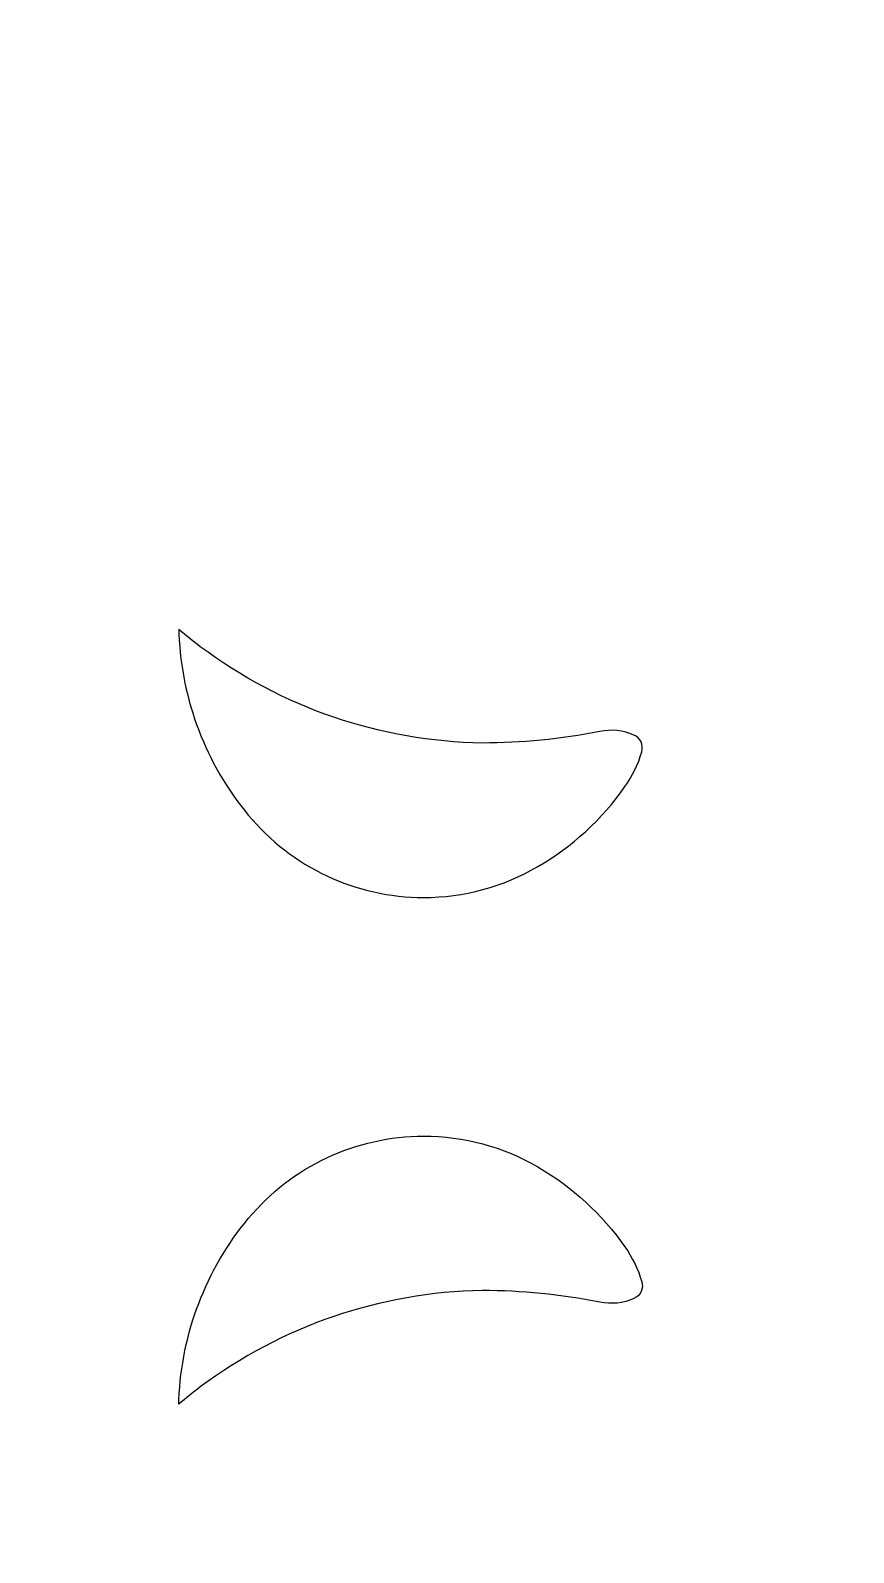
# Model space of a CAD drawing. Header units: centimetres. Extents: x -10.1 to 9, y -10.7 to 5.6.
# Drawn here: x 4.616 to 6.828, y -2.568 to 1.52 of the extents above; entities that cross this region are included whole.
import ezdxf

# ---------------------------------------------------------------- set-up
doc = ezdxf.new("R2010")
doc.units = ezdxf.units.CM
doc.header["$MEASUREMENT"] = 0

msp = doc.modelspace()

# ---------------------------------------------------------------- linework, layer by layer
at = {"color": 242}
for points, knots in [([(9.03907, -10.74215), (9.03907, -10.74215), (0.19334, -10.74215), (0.19334, -10.74215), (0.19334, -10.74215), (0.19334, -10.74215), (0.19334, 5.60715), (0.19334, 5.60715), (0.19334, 5.60715), (0.19334, 5.60715), (9.03907, 5.60715), (9.03907, 5.60715), (9.03907, 5.60715), (9.03907, 5.60715), (9.03907, -10.74215), (9.03907, -10.74215)], [0, 0, 0, 0, 0.2, 0.2, 0.2, 0.2, 0.4, 0.4, 0.4, 0.4, 0.6, 0.6, 0.6, 0.6, 1, 1, 1, 1]), ([(5.07261, -0.13494), (5.29161, -0.29884), (5.55657, -0.38943), (5.83005, -0.39369), (5.83005, -0.39369), (5.93606, -0.39369), (6.04175, -0.38321), (6.14571, -0.36244), (6.14571, -0.36244), (6.1766, -0.35626), (6.20872, -0.3597), (6.23763, -0.37223), (6.23763, -0.37223), (6.25504, -0.37977), (6.26403, -0.39916), (6.25869, -0.41732), (6.25869, -0.41732), (6.24881, -0.4507), (6.23359, -0.48232), (6.21352, -0.51078), (6.21352, -0.51078), (6.15196, -0.59844), (6.07206, -0.67172), (5.9795, -0.72565), (5.9795, -0.72565), (5.88639, -0.77984), (5.78056, -0.80843), (5.67281, -0.80843), (5.67281, -0.80843), (5.49066, -0.80844), (5.31785, -0.72723), (5.20156, -0.58702), (5.20156, -0.58702), (5.08774, -0.44989), (5.02227, -0.27894), (5.01527, -0.10088), (5.01527, -0.10088), (5.01511, -0.09685), (5.0149, -0.0928), (5.01459, -0.08883), (5.01459, -0.08883), (5.03352, -0.10473), (5.05285, -0.12012), (5.07261, -0.13494), (5.07261, -0.13494), (5.07261, -0.13494), (5.07261, -0.13494), (5.07261, -0.13494)], [0, 0, 0, 0, 0.0769231, 0.0769231, 0.0769231, 0.0769231, 0.1538462, 0.1538462, 0.1538462, 0.1538462, 0.2307692, 0.2307692, 0.2307692, 0.2307692, 0.3076923, 0.3076923, 0.3076923, 0.3076923, 0.3846154, 0.3846154, 0.3846154, 0.3846154, 0.4615385, 0.4615385, 0.4615385, 0.4615385, 0.5384615, 0.5384615, 0.5384615, 0.5384615, 0.6153846, 0.6153846, 0.6153846, 0.6153846, 0.6923077, 0.6923077, 0.6923077, 0.6923077, 0.7692308, 0.7692308, 0.7692308, 0.7692308, 0.8461538, 0.8461538, 0.8461538, 0.8461538, 1, 1, 1, 1]), ([(5.07261, -2.12279), (5.2915, -1.95892), (5.55672, -1.86829), (5.83005, -1.86395), (5.83005, -1.86395), (5.93602, -1.86395), (6.04175, -1.87442), (6.14571, -1.89522), (6.14571, -1.89522), (6.17662, -1.90142), (6.20872, -1.89802), (6.23763, -1.88543), (6.23763, -1.88543), (6.25504, -1.87786), (6.2641, -1.85855), (6.2587, -1.84034), (6.2587, -1.84034), (6.24881, -1.80694), (6.23359, -1.77532), (6.21352, -1.74681), (6.21352, -1.74681), (6.1519, -1.65921), (6.0721, -1.58592), (5.9795, -1.53206), (5.9795, -1.53206), (5.88637, -1.47781), (5.78062, -1.44927), (5.67281, -1.44927), (5.67281, -1.44927), (5.49056, -1.4493), (5.3179, -1.53033), (5.20156, -1.67065), (5.20156, -1.67065), (5.08771, -1.8079), (5.02225, -1.97869), (5.01527, -2.15686), (5.01527, -2.15686), (5.01511, -2.16088), (5.0149, -2.16487), (5.01459, -2.16887), (5.01459, -2.16887), (5.03349, -2.15293), (5.05283, -2.13756), (5.07261, -2.12279), (5.07261, -2.12279), (5.07261, -2.12279), (5.07261, -2.12279), (5.07261, -2.12279)], [0, 0, 0, 0, 0.0769231, 0.0769231, 0.0769231, 0.0769231, 0.1538462, 0.1538462, 0.1538462, 0.1538462, 0.2307692, 0.2307692, 0.2307692, 0.2307692, 0.3076923, 0.3076923, 0.3076923, 0.3076923, 0.3846154, 0.3846154, 0.3846154, 0.3846154, 0.4615385, 0.4615385, 0.4615385, 0.4615385, 0.5384615, 0.5384615, 0.5384615, 0.5384615, 0.6153846, 0.6153846, 0.6153846, 0.6153846, 0.6923077, 0.6923077, 0.6923077, 0.6923077, 0.7692308, 0.7692308, 0.7692308, 0.7692308, 0.8461538, 0.8461538, 0.8461538, 0.8461538, 1, 1, 1, 1])]:
    msp.add_open_spline(points, degree=3, knots=knots, dxfattribs=at)
at = {"color": 242, "lineweight": 9}
for points, knots in [([(9.03907, -10.74215), (9.03907, -10.74215), (0.19334, -10.74215), (0.19334, -10.74215), (0.19334, -10.74215), (0.19334, -10.74215), (0.19334, 5.60715), (0.19334, 5.60715), (0.19334, 5.60715), (0.19334, 5.60715), (9.03907, 5.60715), (9.03907, 5.60715), (9.03907, 5.60715), (9.03907, 5.60715), (9.03907, -10.74215), (9.03907, -10.74215)], [0, 0, 0, 0, 0.2, 0.2, 0.2, 0.2, 0.4, 0.4, 0.4, 0.4, 0.6, 0.6, 0.6, 0.6, 1, 1, 1, 1]), ([(5.07261, -0.13494), (5.29161, -0.29884), (5.55657, -0.38943), (5.83005, -0.39369), (5.83005, -0.39369), (5.93606, -0.39369), (6.04175, -0.38321), (6.14571, -0.36244), (6.14571, -0.36244), (6.1766, -0.35626), (6.20872, -0.3597), (6.23763, -0.37223), (6.23763, -0.37223), (6.25504, -0.37977), (6.26403, -0.39916), (6.25869, -0.41732), (6.25869, -0.41732), (6.24881, -0.4507), (6.23359, -0.48232), (6.21352, -0.51078), (6.21352, -0.51078), (6.15196, -0.59844), (6.07206, -0.67172), (5.9795, -0.72565), (5.9795, -0.72565), (5.88639, -0.77984), (5.78056, -0.80843), (5.67281, -0.80843), (5.67281, -0.80843), (5.49066, -0.80844), (5.31785, -0.72723), (5.20156, -0.58702), (5.20156, -0.58702), (5.08774, -0.44989), (5.02227, -0.27894), (5.01527, -0.10088), (5.01527, -0.10088), (5.01511, -0.09685), (5.0149, -0.0928), (5.01459, -0.08883), (5.01459, -0.08883), (5.03352, -0.10473), (5.05285, -0.12012), (5.07261, -0.13494)], [0, 0, 0, 0, 0.0833333, 0.0833333, 0.0833333, 0.0833333, 0.1666667, 0.1666667, 0.1666667, 0.1666667, 0.25, 0.25, 0.25, 0.25, 0.3333333, 0.3333333, 0.3333333, 0.3333333, 0.4166667, 0.4166667, 0.4166667, 0.4166667, 0.5, 0.5, 0.5, 0.5, 0.5833333, 0.5833333, 0.5833333, 0.5833333, 0.6666667, 0.6666667, 0.6666667, 0.6666667, 0.75, 0.75, 0.75, 0.75, 0.8333333, 0.8333333, 0.8333333, 0.8333333, 1, 1, 1, 1]), ([(5.07261, -2.12279), (5.2915, -1.95892), (5.55672, -1.86829), (5.83005, -1.86395), (5.83005, -1.86395), (5.93602, -1.86395), (6.04175, -1.87442), (6.14571, -1.89522), (6.14571, -1.89522), (6.17662, -1.90142), (6.20872, -1.89802), (6.23763, -1.88543), (6.23763, -1.88543), (6.25504, -1.87786), (6.2641, -1.85855), (6.2587, -1.84034), (6.2587, -1.84034), (6.24881, -1.80694), (6.23359, -1.77532), (6.21352, -1.74681), (6.21352, -1.74681), (6.1519, -1.65921), (6.0721, -1.58592), (5.9795, -1.53206), (5.9795, -1.53206), (5.88637, -1.47781), (5.78062, -1.44927), (5.67281, -1.44927), (5.67281, -1.44927), (5.49056, -1.4493), (5.3179, -1.53033), (5.20156, -1.67065), (5.20156, -1.67065), (5.08771, -1.8079), (5.02225, -1.97869), (5.01527, -2.15686), (5.01527, -2.15686), (5.01511, -2.16088), (5.0149, -2.16487), (5.01459, -2.16887), (5.01459, -2.16887), (5.03349, -2.15293), (5.05283, -2.13756), (5.07261, -2.12279)], [0, 0, 0, 0, 0.0833333, 0.0833333, 0.0833333, 0.0833333, 0.1666667, 0.1666667, 0.1666667, 0.1666667, 0.25, 0.25, 0.25, 0.25, 0.3333333, 0.3333333, 0.3333333, 0.3333333, 0.4166667, 0.4166667, 0.4166667, 0.4166667, 0.5, 0.5, 0.5, 0.5, 0.5833333, 0.5833333, 0.5833333, 0.5833333, 0.6666667, 0.6666667, 0.6666667, 0.6666667, 0.75, 0.75, 0.75, 0.75, 0.8333333, 0.8333333, 0.8333333, 0.8333333, 1, 1, 1, 1])]:
    msp.add_open_spline(points, degree=3, knots=knots, dxfattribs=at)

doc.saveas('drawing.dxf')
